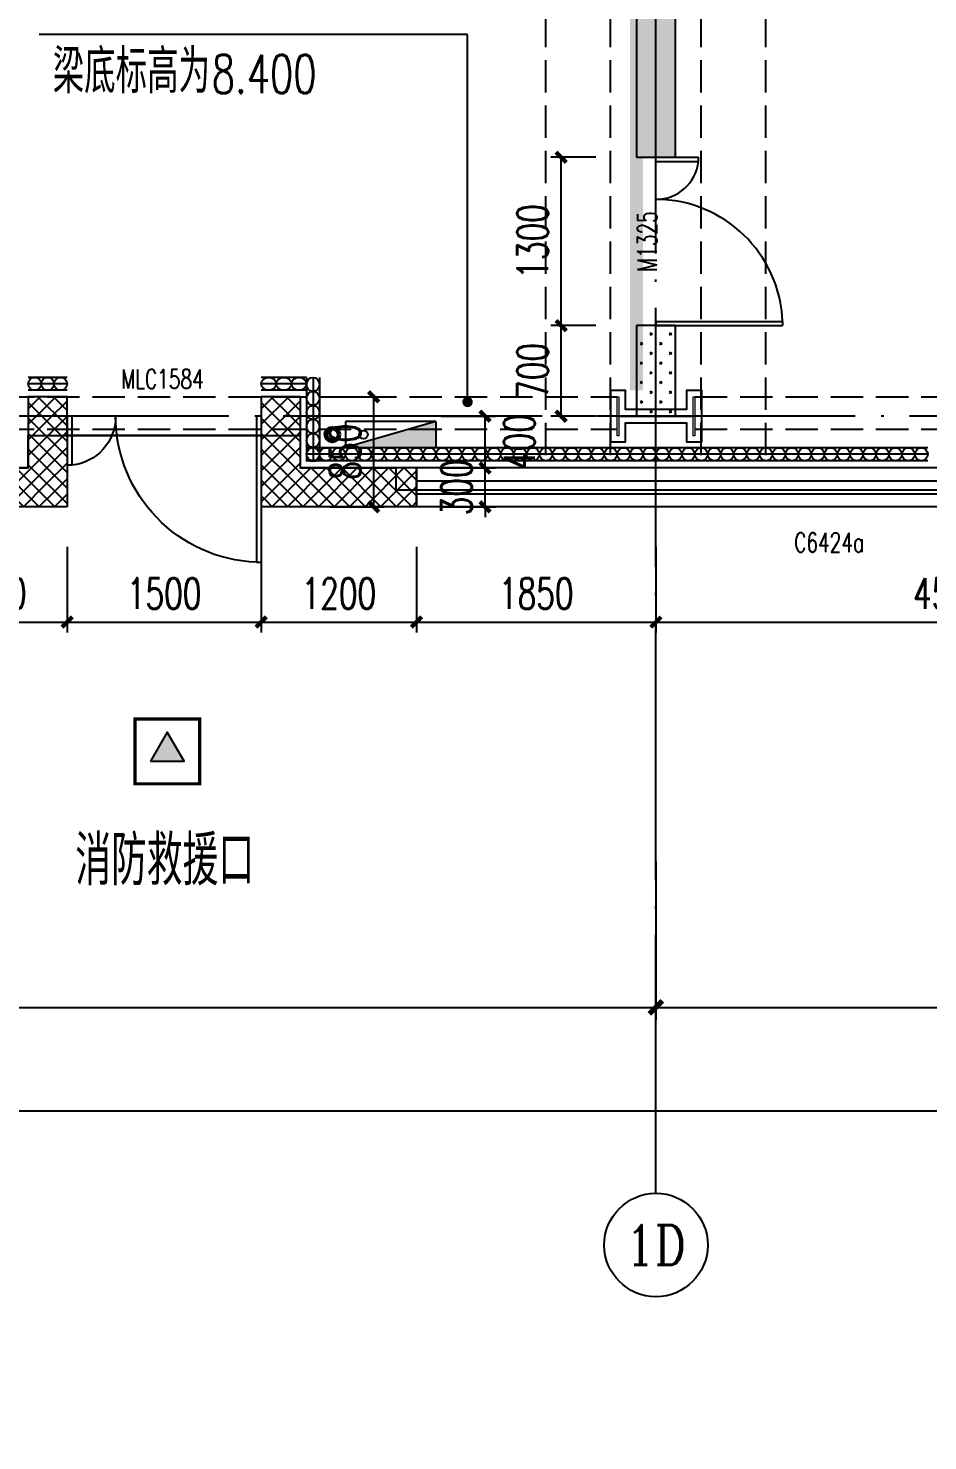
# Model space of a CAD drawing. Extents: x -1313754 to 847533, y 489853 to 941203.
# Drawn here: x -182304 to -175354, y 733905 to 744817 of the extents above; entities that cross this region are included whole.
import ezdxf
from ezdxf.enums import TextEntityAlignment as Align

# ---------------------------------------------------------------- set-up
doc = ezdxf.new("R2010")
doc.units = 0
doc.header["$LTSCALE"] = 1000
doc.header["$MEASUREMENT"] = 0
for name, pattern in [('10平面$0$DASH', [0.35, 0.25, -0.1]), ('CENTER', [2, 1.25, -0.25, 0.25, -0.25]), ('DASH', [0.35, 0.25, -0.1]), ('DOTE', [2.42, 2, -0.2, 0.02, -0.2])]:
    doc.linetypes.add(name, pattern=pattern)
doc.layers.get('Defpoints').update_dxf_attribs({"color": 210})
for name, color, linetype in [('10平面$0$WINDOW', 4, 'Continuous'), ('10平面$0$WINDOW_TEXT', 7, 'Continuous'), ('A-AXIS-D', 1, 'Continuous'), ('A-AXIS-DOTE', 14, 'DOTE'), ('A-AXIS-DP', 126, 'Continuous'), ('A-AXIS-SYMB', 3, 'Continuous'), ('A-HATCH-2', 251, 'Continuous'), ('A-HRAIL', 173, 'Continuous'), ('A-LIN-V', 9, 'Continuous'), ('A-SFCE', 30, 'Continuous'), ('A-TEXT', 61, 'Continuous'), ('A-WINDOW', 140, 'Continuous'), ('AS-WALL', 40, 'Continuous'), ('AS-结构边线层', 200, 'Continuous'), ('DIM_SYMB', 3, 'Continuous'), ('PUB_HATCH', 8, 'Continuous'), ('PUB_TEXT', 7, 'Continuous'), ('RP-N2-01$0$$0$A-WIND-J', 1, 'Continuous'), ('RP-N2-01$0$A-WIND-J', 3, 'Continuous'), ('SB_ZF消火栓', 10, 'Continuous'), ('建-窗', 4, 'Continuous'), ('建-门窗编号', 7, 'Continuous')]:
    doc.layers.add(name, color=color, linetype=linetype)
doc.layers.add('A-加建区域', color=47, linetype='Continuous', plot=False)
for name, color, linetype, lineweight in [('LG-ZF消防', 1, 'Continuous', 60), ('S-col', 2, 'Continuous', 0), ('柱间支撑', 6, 'CENTER', 0)]:
    doc.layers.add(name, color=color, linetype=linetype, lineweight=lineweight)
doc.styles.add('10平面$0$_TCH_WINDOW', font='SIMPLEX', dxfattribs={"height": 3.5, "bigfont": 'GBCBIG'})
doc.styles.add('_TCH_AXIS', font='COMPLEX', dxfattribs={"bigfont": 'GBCBIG'})
doc.styles.add('_TCH_DIM', font='SIMPLEX', dxfattribs={"bigfont": 'GBCBIG'})
doc.styles.add('_TCH_DIM_T3', font='SIMPLEX', dxfattribs={"width": 0.705882, "bigfont": 'GBCBIG'})
doc.styles.add('A-WIN-LABEL', font='SIMPLEX', dxfattribs={"bigfont": 'GBCBIG'})
doc.dimstyles.new('_TCH_ARCH&&100', dxfattribs={"dimtxt": 297.5, "dimasz": 100, "dimexe": 100, "dimexo": 100, "dimgap": 126.25, "dimtad": 1, "dimdec": 0, "dimzin": 0, "dimdsep": 46, "dimtxsty": '_TCH_DIM_T3', "dimblk": 'ARCHTICK', "dimcen": 0.09, "dimclrt": 7, "dimazin": 2, "dimtfac": 1, "dimtdec": 0, "dimtix": 1, "dimtmove": 2, "dimatfit": 3, "dimfxl": 0, "dimtolj": 1, "dimtzin": 0, "dimarcsym": 0})
doc.dimstyles.new('_TCH_ARCH&&80', dxfattribs={"dimtxt": 238, "dimasz": 80, "dimexe": 80, "dimexo": 80, "dimgap": 101, "dimtad": 1, "dimdec": 0, "dimzin": 0, "dimdsep": 46, "dimtxsty": '_TCH_DIM_T3', "dimblk": 'ARCHTICK', "dimcen": 0.09, "dimclrt": 7, "dimazin": 2, "dimtfac": 1, "dimtdec": 0, "dimtix": 1, "dimtmove": 2, "dimatfit": 3, "dimfxl": 0, "dimtolj": 1, "dimtzin": 0, "dimarcsym": 0})
pattern_1 = [(45, (60, 0), (-60.0001, 60.0001), []), (135, (60, 0), (-60.0001, -60.0001), [])]
pattern_2 = [(45, (25.49, 21.51), (-75.000002, 75.000002), [24, -82.06602]), (135, (192.46, 21.51), (-75.000002, -75.000002), [24, -82.06602])]

# ---------------------------------------------------------------- blocks, each defined once
blk = doc.blocks.new('_ArchTick')
at = {"color": 0, "linetype": 'ByBlock', "const_width": 0.4}
blk.add_lwpolyline([(-0.5, -0.5), (0.5, 0.5)], dxfattribs=at)
blk = doc.blocks.new('*D1376')
at = {"layer": 'A-AXIS-D', "color": 0, "lineweight": -2}
for p, q in [((26782, -66440), (26782, -67667)), ((43282, -66440), (43282, -67667)), ((26782, -67567), (43282, -67567))]:
    blk.add_line(p, q, dxfattribs=at)
at = {"layer": 'Defpoints', "color": 0}
for p in [(26782, -66340), (43282, -66340), (43282, -67567)]:
    blk.add_point(p, dxfattribs=at)
at = {"layer": 'A-AXIS-D', "color": 0, "lineweight": -2, "xscale": 100, "yscale": 100, "zscale": 100, "rotation": 180}
blk.add_blockref('_ArchTick', (26782, -67567), dxfattribs=at)
at = {"layer": 'A-AXIS-D', "color": 0, "lineweight": -2, "xscale": 100, "yscale": 100, "zscale": 100}
blk.add_blockref('_ArchTick', (43282, -67567), dxfattribs=at)
at = {"layer": 'A-AXIS-D', "color": 7, "insert": (35032, -67292), "char_height": 297.5, "attachment_point": 5, "style": '_TCH_DIM_T3'}
blk.add_mtext('\\A1;16500', dxfattribs=at)
blk = doc.blocks.new('*D1377')
at = {"layer": 'A-AXIS-D', "color": 0, "lineweight": -2}
for p, q in [((43282, -66440), (43282, -67667)), ((59782, -66440), (59782, -67667)), ((43282, -67567), (59782, -67567))]:
    blk.add_line(p, q, dxfattribs=at)
at = {"layer": 'Defpoints', "color": 0}
for p in [(43282, -66340), (59782, -66340), (59782, -67567)]:
    blk.add_point(p, dxfattribs=at)
at = {"layer": 'A-AXIS-D', "color": 0, "lineweight": -2, "xscale": 100, "yscale": 100, "zscale": 100, "rotation": 180}
blk.add_blockref('_ArchTick', (43282, -67567), dxfattribs=at)
at = {"layer": 'A-AXIS-D', "color": 0, "lineweight": -2, "xscale": 100, "yscale": 100, "zscale": 100}
blk.add_blockref('_ArchTick', (59782, -67567), dxfattribs=at)
at = {"layer": 'A-AXIS-D', "color": 7, "insert": (51532, -67292), "char_height": 297.5, "attachment_point": 5, "style": '_TCH_DIM_T3'}
blk.add_mtext('\\A1;16500', dxfattribs=at)
blk = doc.blocks.new('*D1383')
at = {"layer": 'A-AXIS-D', "color": 0, "lineweight": -2}
for p, q in [((-33818, -66540), (-33818, -68467)), ((92682, -66540), (92682, -68467)), ((-33818, -68367), (92682, -68367))]:
    blk.add_line(p, q, dxfattribs=at)
at = {"layer": 'Defpoints', "color": 0}
for p in [(-33818, -66440), (92682, -66440), (92682, -68367)]:
    blk.add_point(p, dxfattribs=at)
at = {"layer": 'A-AXIS-D', "color": 0, "lineweight": -2, "xscale": 100, "yscale": 100, "zscale": 100, "rotation": 180}
blk.add_blockref('_ArchTick', (-33818, -68367), dxfattribs=at)
at = {"layer": 'A-AXIS-D', "color": 0, "lineweight": -2, "xscale": 100, "yscale": 100, "zscale": 100}
blk.add_blockref('_ArchTick', (92682, -68367), dxfattribs=at)
at = {"layer": 'A-AXIS-D', "color": 7, "insert": (29432, -68092), "char_height": 297.5, "attachment_point": 5, "style": '_TCH_DIM_T3'}
blk.add_mtext('\\A1;126500', dxfattribs=at)
blk = doc.blocks.new('10平面$0$$DorLib2D$00000126')
at = {"color": 0, "linetype": 'Continuous'}
for p, q in [((-0.532, 0.5), (-0.532, 0.9)), ((0.532, 0.9), (0.532, 0.5))]:
    blk.add_line(p, q, dxfattribs=at)
at = {"color": 0, "linetype": '10平面$0$DASH'}
for p, q in [((-0.532, 0.9), (0.532, 0.9)), ((-0.532, 0.5), (0.532, 0.5))]:
    blk.add_line(p, q, dxfattribs=at)
blk = doc.blocks.new('DOOR2DLIB$SYSLIB$00000123')
at = {"color": 0}
for p, q in [((0.475, -0.0014), (0.475, 0.7521)), ((0.475, 0.7521), (0.5, 0.7521)), ((0.5, -0.0014), (0.5, 0.7521)), ((-0.5, 0), (-0.5, 0.252)), ((-0.475, 0.252), (-0.5, 0.252)), ((-0.475, 0), (-0.475, 0.252)), ((-0.475, 0), (-0.5, 0)), ((0.475, -0.0014), (0.5, -0.0014))]:
    blk.add_line(p, q, dxfattribs=at)
for centre, radius, start, end in [((0.5046, -0.0019), 0.7546, 92.24927, 179.72377), ((-0.5008, 0.0026), 0.2508, 359.78987, 84.09744)]:
    blk.add_arc(centre, radius, start, end, dxfattribs=at)
blk = doc.blocks.new('G$C325EBD4F')
at = {"layer": 'PUB_HATCH'}
h = blk.add_hatch(dxfattribs=at)
h.set_pattern_fill('多孔材料', color=256, scale=30, style=0)
h.set_pattern_definition(pattern_1)
h.paths.add_polyline_path([(3700, -50), (3700, 250), (3400, 250)])
h = blk.add_hatch(dxfattribs=at)
h.set_pattern_fill('多孔材料', color=256, scale=30, style=0)
h.set_pattern_definition(pattern_1)
h.paths.add_polyline_path([(3700, -50), (3400, 250), (3400, -300), (3700, -600)])
h = blk.add_hatch(dxfattribs=at)
h.set_pattern_fill('多孔材料', color=256, scale=30, style=0)
h.set_pattern_definition(pattern_1)
h.paths.add_polyline_path([(5500, 250), (5200, 250), (5200, -50)])
h = blk.add_hatch(dxfattribs=at)
h.set_pattern_fill('多孔材料', color=256, scale=30, style=0)
h.set_pattern_definition(pattern_1)
h.paths.add_polyline_path([(5500, 250), (5200, -50), (5200, -600), (5500, -300)])
h = blk.add_hatch(dxfattribs=at)
h.set_pattern_fill('多孔材料', color=256, scale=30, style=0)
h.set_pattern_definition(pattern_1)
h.paths.add_polyline_path([(3700, -600), (3400, -300), (2500, -300), (2500, -600)])
h = blk.add_hatch(dxfattribs=at)
h.set_pattern_fill('多孔材料', color=256, scale=30, style=0)
h.set_pattern_definition(pattern_1)
h.paths.add_polyline_path([(6400, -300), (5500, -300), (5200, -600), (6400, -600)])
at = {"layer": '10平面$0$WINDOW'}
blk.add_line((5200, -50), (3700, -50), dxfattribs=at)
at = {"layer": 'AS-WALL'}
for p, q in [((3700, 250), (3400, 250)), ((3400, 250), (3400, -300)), ((3700, -50), (3700, 250)), ((5500, 250), (5200, 250)), ((5200, 250), (5200, -50)), ((5500, 250), (5500, -300)), ((3700, -50), (3700, -600)), ((5200, -50), (5200, -600)), ((3400, -300), (2500, -300)), ((2500, -600), (2500, -300)), ((6400, -300), (5500, -300)), ((6400, -600), (6400, -300)), ((3700, -600), (2500, -600)), ((6400, -600), (5200, -600))]:
    blk.add_line(p, q, dxfattribs=at)
at = {"layer": '10平面$0$WINDOW'}
ref = blk.add_blockref('DOOR2DLIB$SYSLIB$00000123', (4450, 100), dxfattribs=dict(at, xscale=-1500, yscale=1500, zscale=300, rotation=180.0000000000445))
ref.add_attrib('A', 'MLC1584', (4117, 313), dxfattribs={"layer": '10平面$0$WINDOW_TEXT', "ltscale": 500, "height": 148.8, "style": '10平面$0$_TCH_WINDOW', "width": 0.705882})
ref = blk.add_blockref('10平面$0$$DorLib2D$00000126', (0, -450), dxfattribs=dict(at, xscale=5000, yscale=-300, zscale=300, rotation=180.0000000000008))
ref.add_attrib('A', 'JLM5050', (-301, -594), dxfattribs={"layer": '10平面$0$WINDOW_TEXT', "ltscale": 500, "height": 148.8, "style": '10平面$0$_TCH_WINDOW', "width": 0.705882})
blk = doc.blocks.new('43243')
at = {"layer": 'AS-结构边线层'}
blk.add_lwpolyline([(-195964, 741250), (-189244, 741250), (-189244, 741420), (-182304, 741420), (-182304, 741670), (-180204, 741670), (-180204, 741420), (-179464, 741420), (-179464, 741250), (-172744, 741250), (-172744, 741420), (-165804, 741420)], dxfattribs=at)
blk = doc.blocks.new('_FZH')
at = {"layer": 'A-HATCH-2'}
blk.add_lwpolyline([(-0.437, -0.25), (-0.437, 0.25), (-0.297, 0.25), (-0.297, 0.067), (0.298, 0.067), (0.298, 0.25), (0.438, 0.25), (0.438, -0.25), (0.298, -0.25), (0.298, -0.068), (-0.297, -0.068), (-0.297, -0.25)], close=True, dxfattribs=at)
at = {"layer": 'S-col'}
blk.add_lwpolyline([(-0.375, -0.188), (-0.375, 0.187), (-0.36, 0.187), (-0.36, 0.005), (0.36, 0.005), (0.36, 0.187), (0.375, 0.187), (0.375, -0.188), (0.36, -0.188), (0.36, -0.005), (-0.36, -0.005), (-0.36, -0.188)], close=True, dxfattribs=at)
blk = doc.blocks.new('w4234324')
at = {"xscale": 800.0000000000005, "yscale": 800.0000000000005, "zscale": 800.0000000000005}
blk.add_blockref('_FZH', (-177454, 741820), dxfattribs=at)
blk.add_blockref('_FZH', (-177454, 741820), dxfattribs=at)
blk = doc.blocks.new('3243243')
at = {"layer": 'A-AXIS-SYMB'}
for p, q in [((-178910, 744770), (-182220, 744770)), ((-178910, 741930), (-178910, 744770))]:
    blk.add_line(p, q, dxfattribs=at)
at = {"layer": 'A-AXIS-SYMB', "const_width": 40}
blk.add_lwpolyline([(-178910, 741910, 1), (-178910, 741950, 1)], format="xyb", close=True, dxfattribs=at)
at = {"layer": 'A-HATCH-2', "linetype": 'DASH'}
for p, q in [((-178304.2, 741520), (-178304.2, 832220)), ((-177804.2, 741520), (-177804.2, 832220)), ((-177104.2, 741520), (-177104.2, 832220)), ((-176604.2, 741520), (-176604.2, 832220))]:
    blk.add_line(p, q, dxfattribs=at)
at = {"layer": 'A-SFCE', "color": 2, "linetype": 'DASH'}
for p, q in [((-182508.2, 741970), (-177754.2, 741970)), ((-182508.2, 741720), (-177754.2, 741720))]:
    blk.add_line(p, q, dxfattribs=at)
at = {"layer": 'A-SFCE', "linetype": 'DASH'}
for p, q in [((-177154.2, 741970), (-172400.2, 741970)), ((-177154.2, 741720), (-172400.2, 741720))]:
    blk.add_line(p, q, dxfattribs=at)
at = {"layer": 'PUB_TEXT', "style": '_TCH_DIM'}
blk.add_text('梁底标高为', height=337.59, dxfattribs=at).set_placement((-182115, 744315))
at = {"layer": 'PUB_TEXT', "style": '_TCH_DIM', "width": 0.705882}
blk.add_text('8.400', height=297.5, dxfattribs=at).set_placement((-180886.3, 744315))
blk = doc.blocks.new('RP-N2-01$0$$0$xfjy')
at = {"layer": 'RP-N2-01$0$$0$A-WIND-J'}
h = blk.add_hatch(color=256, dxfattribs=at)
h.dxf.hatch_style = 1
h.paths.add_polyline_path([(1141876, -26214), (1142135, -26214), (1142005, -25989)])
at = {"layer": 'RP-N2-01$0$$0$A-WIND-J', "const_width": 25}
blk.add_lwpolyline([(1141755, -25889), (1141755, -26389), (1142255, -26389), (1142255, -25889)], close=True, dxfattribs=at)
at = {"layer": 'RP-N2-01$0$$0$A-WIND-J'}
for points in [[(1141755, -26389), (1142255, -26389), (1142255, -25889), (1141755, -25889)], [(1141876, -26214), (1142135, -26214), (1142005, -25989)]]:
    blk.add_lwpolyline(points, close=True, dxfattribs=at)
blk = doc.blocks.new('RP-N2-01$0$xfjy')
at = {"layer": 'RP-N2-01$0$$0$A-WIND-J'}
blk.add_blockref('RP-N2-01$0$$0$xfjy', (0, 0), dxfattribs=at)
blk = doc.blocks.new('1232')
at = {"layer": 'RP-N2-01$0$A-WIND-J'}
blk.add_blockref('RP-N2-01$0$xfjy', (-1323235, 765369, 0), dxfattribs=at)
at = {"layer": 'A-TEXT', "style": '_TCH_DIM'}
blk.add_text('消防救援口', height=384.1, dxfattribs=at).set_placement((-181941, 738197, 0))
blk = doc.blocks.new('23124232432')
at = {"layer": '柱间支撑', "const_width": 100}
blk.add_lwpolyline([(-177604, 750620), (-177604, 742020)], dxfattribs=at)
blk = doc.blocks.new('99平面图例外参$0$$LinePat$圆环')
for points in [[(0, 150), (300, 150)], [(0, 0), (300, 0)], [(0, -150), (300, -150)]]:
    blk.add_lwpolyline(points)
at = {"color": 0}
blk.add_circle((150, 0), 150, dxfattribs=at)
blk = doc.blocks.new('34242343243')
at = {"layer": 'A-HRAIL'}
for p, xscale, yscale, zscale, rotation in [((-182204, 742070), 0.333333312028715, 0.3333333333333333, 0.3333333333333333, 180), ((-182104, 742070), 0.333333312028715, 0.3333333333333333, 0.3333333333333333, 180), ((-182004, 742070), 0.333333312028715, 0.3333333333333333, 0.3333333333333333, 180), ((-180388, 742070), 0.3888888888074629, 0.3333333333333333, 0.3333333333333333, 180), ((-180271, 742070), 0.3888888888074629, 0.3333333333333333, 0.3333333333333333, 180), ((-180154, 742070), 0.3888888888074629, 0.3333333333333333, 0.3333333333333333, 180), ((-180104, 742120), 0.3611111227129974, 0.3333333333333333, 0.3333333333333333, 270), ((-180104, 742012), 0.3611111227129974, 0.3333333333333333, 0.3333333333333333, 270), ((-180104, 741903), 0.3611111227129974, 0.3333333333333333, 0.3333333333333333, 270), ((-180104, 741795), 0.3611111227129974, 0.3333333333333333, 0.3333333333333333, 270), ((-180104, 741687), 0.3611111227129974, 0.3333333333333333, 0.3333333333333333, 270), ((-180104, 741578), 0.3611111227129974, 0.3333333333333333, 0.3333333333333333, 270), ((-180054, 741526), 0.3333333334243581, 0.3333333334243581, 0.3333333334243581, 180), ((-179954, 741526), 0.3333333334243581, 0.3333333334243581, 0.3333333334243581, 180), ((-179854, 741526), 0.3333333334243581, 0.3333333334243581, 0.3333333334243581, 180), ((-179754, 741526), 0.3333333334243581, 0.3333333334243581, 0.3333333334243581, 180), ((-179654, 741526), 0.3333333334243581, 0.3333333334243581, 0.3333333334243581, 180), ((-179554, 741526), 0.3333333334243581, 0.3333333334243581, 0.3333333334243581, 180), ((-179454, 741526), 0.3333333334243581, 0.3333333334243581, 0.3333333334243581, 180), ((-179354, 741526), 0.3333333334243581, 0.3333333334243581, 0.3333333334243581, 180), ((-179254, 741526), 0.3333333334243581, 0.3333333334243581, 0.3333333334243581, 180), ((-179154, 741526), 0.3333333334243581, 0.3333333334243581, 0.3333333334243581, 180), ((-179054, 741526), 0.3333333334243581, 0.3333333334243581, 0.3333333334243581, 180), ((-178954, 741526), 0.3333333334243581, 0.3333333334243581, 0.3333333334243581, 180), ((-178854, 741526), 0.3333333334243581, 0.3333333334243581, 0.3333333334243581, 180), ((-178754, 741526), 0.3333333334243581, 0.3333333334243581, 0.3333333334243581, 180), ((-178654, 741526), 0.3333333334243581, 0.3333333334243581, 0.3333333334243581, 180), ((-178554, 741526), 0.3333333334243581, 0.3333333334243581, 0.3333333334243581, 180), ((-178454, 741526), 0.3333333334243581, 0.3333333334243581, 0.3333333334243581, 180), ((-178354, 741526), 0.3333333334243581, 0.3333333334243581, 0.3333333334243581, 180), ((-178254, 741526), 0.3333333334243581, 0.3333333334243581, 0.3333333334243581, 180), ((-178154, 741526), 0.3333333334243581, 0.3333333334243581, 0.3333333334243581, 180), ((-178054, 741526), 0.3333333334243581, 0.3333333334243581, 0.3333333334243581, 180), ((-177954, 741526), 0.3333333334243581, 0.3333333334243581, 0.3333333334243581, 180), ((-177854, 741526), 0.3333333334243581, 0.3333333334243581, 0.3333333334243581, 180), ((-177754, 741526), 0.3333333334243581, 0.3333333334243581, 0.3333333334243581, 180), ((-177654, 741526), 0.3333333334243581, 0.3333333334243581, 0.3333333334243581, 180), ((-177554, 741526), 0.3333333334243581, 0.3333333334243581, 0.3333333334243581, 180), ((-177454, 741526), 0.3333333334243581, 0.3333333334243581, 0.3333333334243581, 180), ((-177354, 741526), 0.3333333334243581, 0.3333333334243581, 0.3333333334243581, 180), ((-177254, 741526), 0.3333333334243581, 0.3333333334243581, 0.3333333334243581, 180), ((-177154, 741526), 0.3333333334243581, 0.3333333334243581, 0.3333333334243581, 180), ((-177054, 741526), 0.3333333334243581, 0.3333333334243581, 0.3333333334243581, 180), ((-176954, 741526), 0.3333333334243581, 0.3333333334243581, 0.3333333334243581, 180), ((-176854, 741526), 0.3333333334243581, 0.3333333334243581, 0.3333333334243581, 180), ((-176754, 741526), 0.3333333334243581, 0.3333333334243581, 0.3333333334243581, 180), ((-176654, 741526), 0.3333333334243581, 0.3333333334243581, 0.3333333334243581, 180), ((-176554, 741526), 0.3333333334243581, 0.3333333334243581, 0.3333333334243581, 180), ((-176454, 741526), 0.3333333334243581, 0.3333333334243581, 0.3333333334243581, 180), ((-176354, 741526), 0.3333333334243581, 0.3333333334243581, 0.3333333334243581, 180), ((-176254, 741526), 0.3333333334243581, 0.3333333334243581, 0.3333333334243581, 180), ((-176154, 741526), 0.3333333334243581, 0.3333333334243581, 0.3333333334243581, 180), ((-176054, 741526), 0.3333333334243581, 0.3333333334243581, 0.3333333334243581, 180), ((-175954, 741526), 0.3333333334243581, 0.3333333334243581, 0.3333333334243581, 180), ((-175854, 741526), 0.3333333334243581, 0.3333333334243581, 0.3333333334243581, 180), ((-175754, 741526), 0.3333333334243581, 0.3333333334243581, 0.3333333334243581, 180), ((-175654, 741526), 0.3333333334243581, 0.3333333334243581, 0.3333333334243581, 180), ((-175554, 741526), 0.3333333334243581, 0.3333333334243581, 0.3333333334243581, 180), ((-175454, 741526), 0.3333333334243581, 0.3333333334243581, 0.3333333334243581, 180), ((-175354, 741526), 0.3333333334243581, 0.3333333334243581, 0.3333333334243581, 180)]:
    blk.add_blockref('99平面图例外参$0$$LinePat$圆环', p, dxfattribs=dict(at, xscale=xscale, yscale=yscale, zscale=zscale, rotation=rotation))
blk = doc.blocks.new('423432433333')
at = {"layer": 'PUB_HATCH'}
h = blk.add_hatch(dxfattribs=at)
h.set_pattern_fill('石膏板', color=256, scale=30, style=0)
h.set_pattern_definition(pattern_2)
h.paths.add_polyline_path([(-174910, 779832), (-174910, 743870), (-174610, 743870), (-174610, 779832)])
h = blk.add_hatch(dxfattribs=at)
h.set_pattern_fill('石膏板', color=256, scale=30, style=0)
h.set_pattern_definition(pattern_2)
h.paths.add_polyline_path([(-174610, 741874), (-174610, 742570), (-174910, 742570), (-174910, 741874)])
at = {"layer": 'AS-WALL'}
for p, q in [((-174910, 779832), (-174910, 743870)), ((-174610, 743870), (-174610, 779832)), ((-174910, 743870), (-174610, 743870)), ((-174610, 742570), (-174910, 742570)), ((-174910, 742570), (-174910, 741874)), ((-174610, 741874), (-174610, 742570)), ((-174910, 741874), (-174610, 741874))]:
    blk.add_line(p, q, dxfattribs=at)
at = {"layer": '10平面$0$WINDOW'}
ref = blk.add_blockref('DOOR2DLIB$SYSLIB$00000123', (-174760, 743220), dxfattribs=dict(at, xscale=-1300, yscale=-1300, zscale=300, rotation=90.0000000009351))
ref.add_attrib('A', 'M1325', (-174753, 742985), dxfattribs={"layer": '10平面$0$WINDOW_TEXT', "ltscale": 500, "height": 148.8, "rotation": 90, "style": '10平面$0$_TCH_WINDOW', "width": 0.705882})
blk = doc.blocks.new('A$C5D961328')
at = {"layer": 'SB_ZF消火栓'}
blk.add_hatch(color=256, dxfattribs=at).paths.add_polyline_path([(0, 40), (700, 40), (700, 240)])
at = {"layer": 'A-LIN-V', "ltscale": 500}
blk.add_circle((350, 40), 10001, dxfattribs=at)
at = {"layer": 'SB_ZF消火栓'}
for p, q in [((700, 240), (0, 240)), ((0, 240), (0, 40)), ((700, 240), (0, 40)), ((700, 240), (700, 40)), ((0, 40), (700, 40))]:
    blk.add_line(p, q, dxfattribs=at)
at = {"layer": 'SB_ZF消火栓', "color": 1}
blk.add_circle((140, 140), 32.5, dxfattribs=at)
blk = doc.blocks.new('43242343')
at = {"layer": 'LG-ZF消防', "linetype": 'Continuous'}
blk.add_circle((-179954, 741678), 50, dxfattribs=at)
blk = doc.blocks.new('234243242332')
at = {"layer": 'LG-ZF消防', "linetype": 'Continuous'}
blk.add_blockref('43242343', (0, 0), dxfattribs=at)
at = {"layer": 'SB_ZF消火栓'}
blk.add_blockref('A$C5D961328', (-179854, 741538), dxfattribs=at)
blk = doc.blocks.new('*D424')
at = {"layer": 'A-AXIS-DP', "color": 0, "lineweight": -2}
for p, q in [((-177920, 742520), (-178267, 742520)), ((-178187, 741820), (-178187, 742520)), ((-177920, 741820), (-178267, 741820))]:
    blk.add_line(p, q, dxfattribs=at)
at = {"layer": 'Defpoints', "color": 0}
for p in [(-178187, 742520), (-177840, 742520), (-177840, 741820)]:
    blk.add_point(p, dxfattribs=at)
at = {"layer": 'A-AXIS-DP', "color": 0, "lineweight": -2, "xscale": 80, "yscale": 80, "zscale": 80}
for p, rotation in [((-178187, 742520), 90), ((-178187, 741820), 270)]:
    blk.add_blockref('_ArchTick', p, dxfattribs=dict(at, rotation=rotation))
at = {"layer": 'A-AXIS-DP', "color": 7, "insert": (-178407, 742170), "char_height": 238, "attachment_point": 5, "rotation": 90, "style": '_TCH_DIM_T3'}
blk.add_mtext('\\A1;700', dxfattribs=at)
blk = doc.blocks.new('*D425')
at = {"layer": 'A-AXIS-DP', "color": 0, "lineweight": -2}
for p, q in [((-177920, 743820), (-178267, 743820)), ((-178187, 742520), (-178187, 743820)), ((-177920, 742520), (-178267, 742520))]:
    blk.add_line(p, q, dxfattribs=at)
at = {"layer": 'Defpoints', "color": 0}
for p in [(-178187, 743820), (-177840, 743820), (-177840, 742520)]:
    blk.add_point(p, dxfattribs=at)
at = {"layer": 'A-AXIS-DP', "color": 0, "lineweight": -2, "xscale": 80, "yscale": 80, "zscale": 80}
for p, rotation in [((-178187, 743820), 90), ((-178187, 742520), 270)]:
    blk.add_blockref('_ArchTick', p, dxfattribs=dict(at, rotation=rotation))
at = {"layer": 'A-AXIS-DP', "color": 7, "insert": (-178407, 743170), "char_height": 238, "attachment_point": 5, "rotation": 90, "style": '_TCH_DIM_T3'}
blk.add_mtext('\\A1;1300', dxfattribs=at)
blk = doc.blocks.new('*D695')
at = {"layer": 'A-AXIS-DP', "color": 0, "lineweight": -2}
for p, q in [((-178775, 741420), (-178775, 741500)), ((-179114, 741420), (-178695, 741420)), ((-178775, 741120), (-178775, 741420)), ((-179114, 741120), (-178695, 741120)), ((-178775, 741120), (-178775, 741040))]:
    blk.add_line(p, q, dxfattribs=at)
at = {"layer": 'Defpoints', "color": 0}
for p in [(-179194, 741420), (-178775, 741420), (-179194, 741120)]:
    blk.add_point(p, dxfattribs=at)
at = {"layer": 'A-AXIS-DP', "color": 0, "lineweight": -2, "xscale": 80, "yscale": 80, "zscale": 80}
for p, rotation in [((-178775, 741420), 270), ((-178775, 741120), 90)]:
    blk.add_blockref('_ArchTick', p, dxfattribs=dict(at, rotation=rotation))
at = {"layer": 'A-AXIS-DP', "color": 7, "insert": (-178995, 741270), "char_height": 238, "attachment_point": 5, "rotation": 90, "style": '_TCH_DIM_T3'}
blk.add_mtext('\\A1;300', dxfattribs=at)
blk = doc.blocks.new('*D696')
at = {"layer": 'A-AXIS-DP', "color": 0, "lineweight": -2}
for p, q in [((-179114, 741820), (-178695, 741820)), ((-178775, 741420), (-178775, 741820)), ((-179114, 741420), (-178695, 741420))]:
    blk.add_line(p, q, dxfattribs=at)
at = {"layer": 'Defpoints', "color": 0}
for p in [(-179194, 741820), (-178775, 741820), (-179194, 741420)]:
    blk.add_point(p, dxfattribs=at)
at = {"layer": 'A-AXIS-DP', "color": 0, "lineweight": -2, "xscale": 80, "yscale": 80, "zscale": 80}
for p, rotation in [((-178775, 741820), 90), ((-178775, 741420), 270)]:
    blk.add_blockref('_ArchTick', p, dxfattribs=dict(at, rotation=rotation))
at = {"layer": 'A-AXIS-DP', "color": 7, "insert": (-178510, 741620), "char_height": 238, "attachment_point": 5, "rotation": 90, "style": '_TCH_DIM_T3'}
blk.add_mtext('\\A1;400', dxfattribs=at)
blk = doc.blocks.new('*D723')
at = {"layer": 'A-AXIS-DP', "color": 0, "lineweight": -2}
for p, q in [((-179974, 741970), (-179555, 741970)), ((-179635, 741120), (-179635, 741970)), ((-179974, 741120), (-179555, 741120))]:
    blk.add_line(p, q, dxfattribs=at)
at = {"layer": 'Defpoints', "color": 0}
for p in [(-180054, 741970), (-179635, 741970), (-180054, 741120)]:
    blk.add_point(p, dxfattribs=at)
at = {"layer": 'A-AXIS-DP', "color": 0, "lineweight": -2, "xscale": 80, "yscale": 80, "zscale": 80}
for p, rotation in [((-179635, 741970), 90), ((-179635, 741120), 270)]:
    blk.add_blockref('_ArchTick', p, dxfattribs=dict(at, rotation=rotation))
at = {"layer": 'A-AXIS-DP', "color": 7, "insert": (-179855, 741545), "char_height": 238, "attachment_point": 5, "rotation": 90, "style": '_TCH_DIM_T3'}
blk.add_mtext('\\A1;850', dxfattribs=at)
blk = doc.blocks.new('*D1112')
at = {"layer": 'A-AXIS-DP', "color": 0, "lineweight": -2}
for p, q in [((-183204, 740810), (-183204, 740150)), ((-182004, 740810), (-182004, 740150)), ((-183204, 740230), (-182004, 740230))]:
    blk.add_line(p, q, dxfattribs=at)
at = {"layer": 'Defpoints', "color": 0}
for p in [(-183204, 740890), (-182004, 740890), (-182004, 740230)]:
    blk.add_point(p, dxfattribs=at)
at = {"layer": 'A-AXIS-DP', "color": 0, "lineweight": -2, "xscale": 80, "yscale": 80, "zscale": 80, "rotation": 180}
blk.add_blockref('_ArchTick', (-183204, 740230), dxfattribs=at)
at = {"layer": 'A-AXIS-DP', "color": 0, "lineweight": -2, "xscale": 80, "yscale": 80, "zscale": 80}
blk.add_blockref('_ArchTick', (-182004, 740230), dxfattribs=at)
at = {"layer": 'A-AXIS-DP', "color": 7, "insert": (-182604, 740450), "char_height": 238, "attachment_point": 5, "style": '_TCH_DIM_T3'}
blk.add_mtext('\\A1;1200', dxfattribs=at)
blk = doc.blocks.new('*D1113')
at = {"layer": 'A-AXIS-DP', "color": 0, "lineweight": -2}
for p, q in [((-182004, 740810), (-182004, 740150)), ((-180504, 740810), (-180504, 740150)), ((-182004, 740230), (-180504, 740230))]:
    blk.add_line(p, q, dxfattribs=at)
at = {"layer": 'Defpoints', "color": 0}
for p in [(-182004, 740890), (-180504, 740890), (-180504, 740230)]:
    blk.add_point(p, dxfattribs=at)
at = {"layer": 'A-AXIS-DP', "color": 0, "lineweight": -2, "xscale": 80, "yscale": 80, "zscale": 80, "rotation": 180}
blk.add_blockref('_ArchTick', (-182004, 740230), dxfattribs=at)
at = {"layer": 'A-AXIS-DP', "color": 0, "lineweight": -2, "xscale": 80, "yscale": 80, "zscale": 80}
blk.add_blockref('_ArchTick', (-180504, 740230), dxfattribs=at)
at = {"layer": 'A-AXIS-DP', "color": 7, "insert": (-181254, 740450), "char_height": 238, "attachment_point": 5, "style": '_TCH_DIM_T3'}
blk.add_mtext('\\A1;1500', dxfattribs=at)
blk = doc.blocks.new('*D1114')
at = {"layer": 'A-AXIS-DP', "color": 0, "lineweight": -2}
for p, q in [((-180504, 740810), (-180504, 740150)), ((-179304, 740810), (-179304, 740150)), ((-180504, 740230), (-179304, 740230))]:
    blk.add_line(p, q, dxfattribs=at)
at = {"layer": 'Defpoints', "color": 0}
for p in [(-180504, 740890), (-179304, 740890), (-179304, 740230)]:
    blk.add_point(p, dxfattribs=at)
at = {"layer": 'A-AXIS-DP', "color": 0, "lineweight": -2, "xscale": 80, "yscale": 80, "zscale": 80, "rotation": 180}
blk.add_blockref('_ArchTick', (-180504, 740230), dxfattribs=at)
at = {"layer": 'A-AXIS-DP', "color": 0, "lineweight": -2, "xscale": 80, "yscale": 80, "zscale": 80}
blk.add_blockref('_ArchTick', (-179304, 740230), dxfattribs=at)
at = {"layer": 'A-AXIS-DP', "color": 7, "insert": (-179904, 740450), "char_height": 238, "attachment_point": 5, "style": '_TCH_DIM_T3'}
blk.add_mtext('\\A1;1200', dxfattribs=at)
blk = doc.blocks.new('*D1115')
at = {"layer": 'A-AXIS-DP', "color": 0, "lineweight": -2}
for p, q in [((-179304, 740810), (-179304, 740150)), ((-177454, 740810), (-177454, 740150)), ((-179304, 740230), (-177454, 740230))]:
    blk.add_line(p, q, dxfattribs=at)
at = {"layer": 'Defpoints', "color": 0}
for p in [(-179304, 740890), (-177454, 740890), (-177454, 740230)]:
    blk.add_point(p, dxfattribs=at)
at = {"layer": 'A-AXIS-DP', "color": 0, "lineweight": -2, "xscale": 80, "yscale": 80, "zscale": 80, "rotation": 180}
blk.add_blockref('_ArchTick', (-179304, 740230), dxfattribs=at)
at = {"layer": 'A-AXIS-DP', "color": 0, "lineweight": -2, "xscale": 80, "yscale": 80, "zscale": 80}
blk.add_blockref('_ArchTick', (-177454, 740230), dxfattribs=at)
at = {"layer": 'A-AXIS-DP', "color": 7, "insert": (-178379, 740450), "char_height": 238, "attachment_point": 5, "style": '_TCH_DIM_T3'}
blk.add_mtext('\\A1;1850', dxfattribs=at)
blk = doc.blocks.new('*D1116')
at = {"layer": 'A-AXIS-DP', "color": 0, "lineweight": -2}
for p, q in [((-177454, 740810), (-177454, 740150)), ((-172904, 740810), (-172904, 740150)), ((-177454, 740230), (-172904, 740230))]:
    blk.add_line(p, q, dxfattribs=at)
at = {"layer": 'Defpoints', "color": 0}
for p in [(-177454, 740890), (-172904, 740890), (-172904, 740230)]:
    blk.add_point(p, dxfattribs=at)
at = {"layer": 'A-AXIS-DP', "color": 0, "lineweight": -2, "xscale": 80, "yscale": 80, "zscale": 80, "rotation": 180}
blk.add_blockref('_ArchTick', (-177454, 740230), dxfattribs=at)
at = {"layer": 'A-AXIS-DP', "color": 0, "lineweight": -2, "xscale": 80, "yscale": 80, "zscale": 80}
blk.add_blockref('_ArchTick', (-172904, 740230), dxfattribs=at)
at = {"layer": 'A-AXIS-DP', "color": 7, "insert": (-175179, 740450), "char_height": 238, "attachment_point": 5, "style": '_TCH_DIM_T3'}
blk.add_mtext('\\A1;4550', dxfattribs=at)
blk = doc.blocks.new('WINDOW2DLIB$DYNSTYLE$00000005')
at = {"color": 0}
for points in [[(-0.5, 0.5), (-0.5, -0.5)], [(-0.5, 0.5), (0.5, 0.5)], [(0.5, -0.5), (0.5, 0.5)], [(0.5, 0.1667), (-0.5, 0.1667)], [(0.5, -0.1667), (-0.5, -0.1667)], [(-0.5, -0.5), (0.5, -0.5)]]:
    blk.add_lwpolyline(points, dxfattribs=at)
blk = doc.blocks.new('dote')
at = {"layer": 'A-AXIS-D'}
blk.add_circle((43282.2, -69403), 400, dxfattribs=at)
at = {"layer": 'A-AXIS-DOTE'}
for p, q in [((43282.2, -69003), (43282.2, 36662.3)), ((76282.2, -63000), (-41310, -63000))]:
    blk.add_line(p, q, dxfattribs=at)
at = {"layer": 'PUB_TEXT', "style": '_TCH_AXIS'}
blk.add_text('1D', height=307.25, dxfattribs=at).set_placement((43048.1, -69556.6), (43516.3, -69556.6), align=Align.FIT)
at = {"layer": 'A-AXIS-D'}
for base, p1, p2, picture, middle in [((43282.2, -67566.7), (26782.2, -66340), (43282.2, -66340), '*D1376', (35032.2, -67291.7)), ((59782.2, -67566.7), (43282.2, -66340), (59782.2, -66340), '*D1377', (51532.2, -67291.7)), ((92682.2, -68366.7), (-33817.8, -66440), (92682.2, -66440), '*D1383', (29432.2, -68091.7))]:
    dim = blk.add_linear_dim(base=base, p1=p1, p2=p2, angle=0, dimstyle='_TCH_ARCH&&100', override={"dimgap": 0}, dxfattribs=at)
    dim.commit()
    dim.dimension.update_dxf_attribs({"geometry": picture, "text_midpoint": middle, "dimtype": 161})

msp = doc.modelspace()

# ---------------------------------------------------------------- linework, layer by layer
at = {"layer": 'AS-WALL'}
msp.add_line((-179304.2, 741420), (-179304.2, 741120), dxfattribs=at)

# ---------------------------------------------------------------- block references
for name, p in [('1232', (0, 0)), ('G$C325EBD4F', (-185704.2, 741720))]:
    msp.add_blockref(name, p)
at = {"layer": 'A-AXIS-DP'}
msp.add_blockref('3243243', (0, 0), dxfattribs=at)
at = {"layer": 'A-WINDOW'}
for name in ['43243', 'w4234324']:
    msp.add_blockref(name, (0, 0), dxfattribs=at)
at = {"layer": 'A-加建区域'}
msp.add_blockref('423432433333', (-2694.2, -50), dxfattribs=at)
at = {"layer": 'AS-WALL'}
msp.add_blockref('dote', (-220736.4, 804820), dxfattribs=at)
at = {"layer": 'DIM_SYMB'}
msp.add_blockref('34242343243', (0, 0), dxfattribs=at)
at = {"layer": 'SB_ZF消火栓', "linetype": 'Continuous'}
msp.add_blockref('234243242332', (0, 0), dxfattribs=at)
at = {"layer": '建-窗'}
ref = msp.add_blockref('WINDOW2DLIB$DYNSTYLE$00000005', (-176104.2, 741270), dxfattribs=dict(at, xscale=6400, yscale=-300, zscale=300, rotation=179.9999999999903))
ref.add_attrib('A', 'C6424a', (-176386.7, 740770.6), dxfattribs={"layer": '建-门窗编号', "ltscale": 500, "height": 148.75, "rotation": 360, "style": 'A-WIN-LABEL', "width": 0.705882})
at = {"layer": '柱间支撑'}
msp.add_blockref('23124232432', (0, 0), dxfattribs=at)

# ---------------------------------------------------------------- dimensions: what is measured, and where the dimension line sits
at = {"layer": 'A-AXIS-DP'}
for p1, p2, distance, picture, middle in [((-177840, 742520), (-177840, 743820), 346.8, '*D425', (-178406.8, 743170)), ((-177840, 741820), (-177840, 742520), 346.8, '*D424', (-178406.8, 742170)), ((-180054.2, 741120), (-180054.2, 741970), -419.3, '*D723', (-179854.8, 741545)), ((-179194.2, 741120), (-179194.2, 741420), -419.3, '*D695', (-178994.8, 741270)), ((-183204.2, 740890), (-182004.2, 740890), -660, '*D1112', (-182604.2, 740450)), ((-182004.2, 740890), (-180504.2, 740890), -660, '*D1113', (-181254.2, 740450)), ((-180504.2, 740890), (-179304.2, 740890), -660, '*D1114', (-179904.2, 740450)), ((-179304.2, 740890), (-177454.2, 740890), -660, '*D1115', (-178379.2, 740450)), ((-177454.2, 740890), (-172904.2, 740890), -660, '*D1116', (-175179.2, 740450))]:
    dim = msp.add_aligned_dim(p1=p1, p2=p2, distance=distance, dimstyle='_TCH_ARCH&&80', dxfattribs=at)
    dim.commit()
    dim.dimension.update_dxf_attribs({"geometry": picture, "text_midpoint": middle})
dim = msp.add_linear_dim(base=(-178774.8, 741820), p1=(-179194.2, 741420), p2=(-179194.2, 741820), angle=90, dimstyle='_TCH_ARCH&&80', dxfattribs=at)
dim.commit()
dim.dimension.update_dxf_attribs({"geometry": '*D696', "text_midpoint": (-178510, 741620), "dimtype": 129})

doc.saveas('drawing.dxf')
